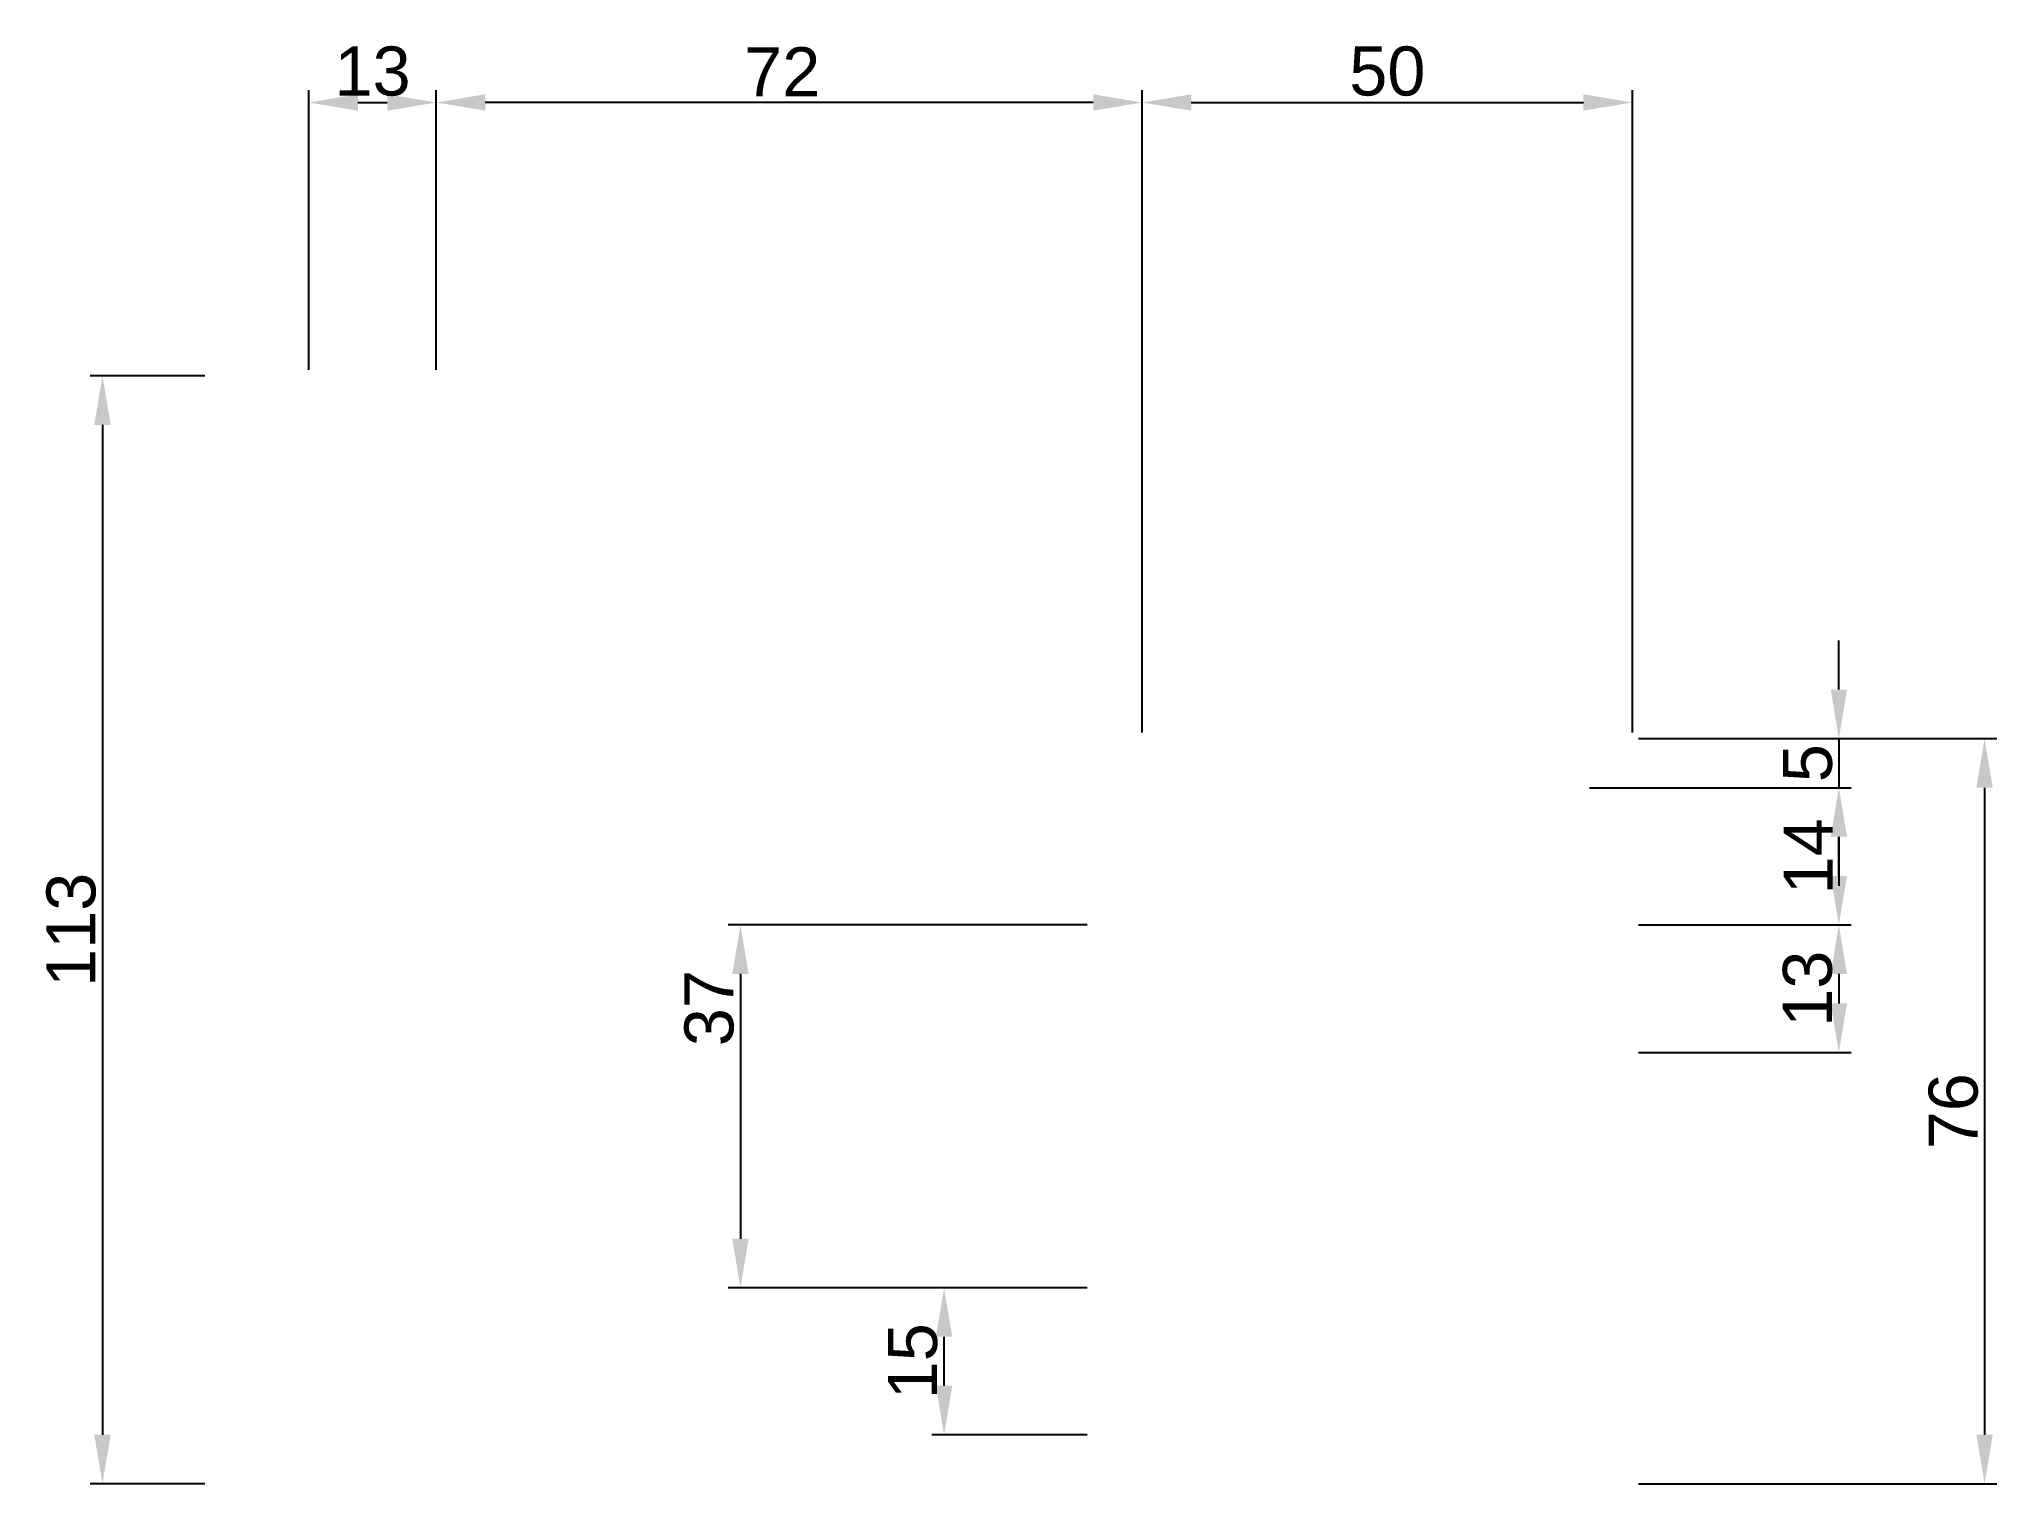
# Model space of a CAD drawing. Extents: x 1620 to 1820, y 1678 to 1825.
import ezdxf

# ---------------------------------------------------------------- set-up
doc = ezdxf.new("R2010")
doc.units = 12
doc.layers.get('0').update_dxf_attribs({"lineweight": 30})
doc.layers.add('cotas', color=7, linetype='Continuous')
doc.styles.get("Standard").update_dxf_attribs({"font": 'ARIAL.TTF'})
doc.dimstyles.new('ISO-5', dxfattribs={"dimtxt": 5, "dimasz": 5, "dimexe": 1.25, "dimexo": 0.625, "dimtad": 1, "dimtxsty": 'Standard', "dimcen": 5, "dimadec": 0, "dimazin": 0, "dimtfac": 1, "dimtmove": 0, "dimatfit": 3, "dimfxl": 1, "dimarcsym": 0})

# ---------------------------------------------------------------- blocks, each defined once
blk = doc.blocks.new('*D7')
at = {"layer": 'cotas', "color": 0, "lineweight": -2}
for p, q in [((1647.79, 1791.5), (1647.79, 1820.01)), ((1660.79, 1791.5), (1660.79, 1820.01)), ((1652.79, 1818.76), (1655.79, 1818.76))]:
    blk.add_line(p, q, dxfattribs=at)
at = {"layer": 'cotas', "color": 0}
for points in [[(1652.79, 1819.6), (1652.79, 1817.93), (1647.79, 1818.76)], [(1655.79, 1819.6), (1655.79, 1817.93), (1660.79, 1818.76)]]:
    blk.add_solid(points, dxfattribs=at)
at = {"layer": 'Defpoints', "color": 0}
for p in [(1660.79, 1818.76), (1647.79, 1790.88), (1660.79, 1790.88)]:
    blk.add_point(p, dxfattribs=at)
at = {"layer": 'cotas', "color": 0, "insert": (1654.29, 1821.94), "char_height": 5, "attachment_point": 5}
blk.add_mtext('13', dxfattribs=at)
blk = doc.blocks.new('*D8')
at = {"layer": 'cotas', "color": 0, "lineweight": -2}
for p, q in [((1660.79, 1792.13), (1660.79, 1820.01)), ((1732.79, 1791.5), (1732.79, 1820.01)), ((1727.79, 1818.76), (1665.79, 1818.76))]:
    blk.add_line(p, q, dxfattribs=at)
at = {"layer": 'cotas', "color": 0}
for points in [[(1665.79, 1819.6), (1665.79, 1817.93), (1660.79, 1818.76)], [(1727.79, 1819.6), (1727.79, 1817.93), (1732.79, 1818.76)]]:
    blk.add_solid(points, dxfattribs=at)
at = {"layer": 'Defpoints', "color": 0}
for p in [(1660.79, 1818.76), (1660.79, 1791.5), (1732.79, 1790.88)]:
    blk.add_point(p, dxfattribs=at)
at = {"layer": 'cotas', "color": 0, "insert": (1696.07, 1821.9), "char_height": 5, "attachment_point": 5}
blk.add_mtext('72', dxfattribs=at)
blk = doc.blocks.new('*D9')
at = {"layer": 'cotas', "color": 0, "lineweight": -2}
for p, q in [((1803.84, 1758.88), (1803.84, 1763.88)), ((1783.42, 1753.88), (1805.09, 1753.88)), ((1803.84, 1753.88), (1803.84, 1748.88)), ((1778.42, 1748.88), (1805.09, 1748.88)), ((1803.84, 1743.88), (1803.84, 1738.88))]:
    blk.add_line(p, q, dxfattribs=at)
at = {"layer": 'cotas', "color": 0}
for points in [[(1803.01, 1758.88), (1804.67, 1758.88), (1803.84, 1753.88)], [(1803.01, 1743.88), (1804.67, 1743.88), (1803.84, 1748.88)]]:
    blk.add_solid(points, dxfattribs=at)
at = {"layer": 'Defpoints', "color": 0}
for p in [(1782.79, 1753.88), (1777.79, 1748.88), (1803.84, 1748.88)]:
    blk.add_point(p, dxfattribs=at)
at = {"layer": 'cotas', "color": 0, "insert": (1800.67, 1751.38), "char_height": 5, "attachment_point": 5, "rotation": 90}
blk.add_mtext('5', dxfattribs=at)
blk = doc.blocks.new('*D10')
at = {"layer": 'cotas', "color": 0, "lineweight": -2}
for p, q in [((1783.42, 1748.88), (1805.09, 1748.88)), ((1803.84, 1739.88), (1803.84, 1743.88)), ((1783.42, 1734.88), (1805.09, 1734.88))]:
    blk.add_line(p, q, dxfattribs=at)
at = {"layer": 'cotas', "color": 0}
for points in [[(1803.01, 1743.88), (1804.67, 1743.88), (1803.84, 1748.88)], [(1803.01, 1739.88), (1804.67, 1739.88), (1803.84, 1734.88)]]:
    blk.add_solid(points, dxfattribs=at)
at = {"layer": 'Defpoints', "color": 0}
for p in [(1782.79, 1748.88), (1803.84, 1748.88), (1782.79, 1734.88)]:
    blk.add_point(p, dxfattribs=at)
at = {"layer": 'cotas', "color": 0, "insert": (1800.71, 1741.88), "char_height": 5, "attachment_point": 5, "rotation": 90}
blk.add_mtext('14', dxfattribs=at)
blk = doc.blocks.new('*D11')
at = {"layer": 'cotas', "color": 0, "lineweight": -2}
for p, q in [((1784.04, 1753.88), (1819.95, 1753.88)), ((1818.7, 1748.88), (1818.7, 1682.88)), ((1783.42, 1677.88), (1819.95, 1677.88))]:
    blk.add_line(p, q, dxfattribs=at)
at = {"layer": 'cotas', "color": 0}
for points in [[(1817.87, 1748.88), (1819.54, 1748.88), (1818.7, 1753.88)], [(1817.87, 1682.88), (1819.54, 1682.88), (1818.7, 1677.88)]]:
    blk.add_solid(points, dxfattribs=at)
at = {"layer": 'Defpoints', "color": 0}
for p in [(1783.42, 1753.88), (1782.79, 1677.88), (1818.7, 1677.88)]:
    blk.add_point(p, dxfattribs=at)
at = {"layer": 'cotas', "color": 0, "insert": (1815.53, 1715.88), "char_height": 5, "attachment_point": 5, "rotation": 90}
blk.add_mtext('76', dxfattribs=at)
blk = doc.blocks.new('*D12')
at = {"layer": 'cotas', "color": 0, "lineweight": -2}
for p, q in [((1637.17, 1790.88), (1625.49, 1790.88)), ((1626.74, 1785.88), (1626.74, 1682.88)), ((1637.17, 1677.88), (1625.49, 1677.88))]:
    blk.add_line(p, q, dxfattribs=at)
at = {"layer": 'cotas', "color": 0}
for points in [[(1625.91, 1785.88), (1627.58, 1785.88), (1626.74, 1790.88)], [(1625.91, 1682.88), (1627.58, 1682.88), (1626.74, 1677.88)]]:
    blk.add_solid(points, dxfattribs=at)
at = {"layer": 'Defpoints', "color": 0}
for p in [(1637.79, 1790.88), (1626.74, 1677.88), (1637.79, 1677.88)]:
    blk.add_point(p, dxfattribs=at)
at = {"layer": 'cotas', "color": 0, "insert": (1623.56, 1734.38), "char_height": 5, "attachment_point": 5, "rotation": 90}
blk.add_mtext('113', dxfattribs=at)
blk = doc.blocks.new('*D13')
at = {"layer": 'cotas', "color": 0, "lineweight": -2}
for p, q in [((1727.17, 1697.88), (1711.33, 1697.88)), ((1712.58, 1687.88), (1712.58, 1692.88)), ((1727.17, 1682.88), (1711.33, 1682.88))]:
    blk.add_line(p, q, dxfattribs=at)
at = {"layer": 'cotas', "color": 0}
for points in [[(1711.75, 1692.88), (1713.41, 1692.88), (1712.58, 1697.88)], [(1711.75, 1687.88), (1713.41, 1687.88), (1712.58, 1682.88)]]:
    blk.add_solid(points, dxfattribs=at)
at = {"layer": 'Defpoints', "color": 0}
for p in [(1712.58, 1697.88), (1727.79, 1697.88), (1727.79, 1682.88)]:
    blk.add_point(p, dxfattribs=at)
at = {"layer": 'cotas', "color": 0, "insert": (1709.4, 1690.38), "char_height": 5, "attachment_point": 5, "rotation": 90}
blk.add_mtext('15', dxfattribs=at)
blk = doc.blocks.new('*D14')
at = {"layer": 'cotas', "color": 0, "lineweight": -2}
for p, q in [((1783.42, 1734.88), (1805.09, 1734.88)), ((1803.84, 1729.88), (1803.84, 1726.88)), ((1783.42, 1721.88), (1805.09, 1721.88))]:
    blk.add_line(p, q, dxfattribs=at)
at = {"layer": 'cotas', "color": 0}
for points in [[(1803.01, 1729.88), (1804.67, 1729.88), (1803.84, 1734.88)], [(1803.01, 1726.88), (1804.67, 1726.88), (1803.84, 1721.88)]]:
    blk.add_solid(points, dxfattribs=at)
at = {"layer": 'Defpoints', "color": 0}
for p in [(1782.79, 1734.88), (1782.79, 1721.88), (1803.84, 1721.88)]:
    blk.add_point(p, dxfattribs=at)
at = {"layer": 'cotas', "color": 0, "insert": (1800.66, 1728.38), "char_height": 5, "attachment_point": 5, "rotation": 90}
blk.add_mtext('13', dxfattribs=at)
blk = doc.blocks.new('*D15')
at = {"layer": 'cotas', "color": 0, "lineweight": -2}
for p, q in [((1727.17, 1734.88), (1690.56, 1734.88)), ((1691.81, 1729.88), (1691.81, 1702.88)), ((1726.54, 1697.88), (1690.56, 1697.88))]:
    blk.add_line(p, q, dxfattribs=at)
at = {"layer": 'cotas', "color": 0}
for points in [[(1690.98, 1729.88), (1692.64, 1729.88), (1691.81, 1734.88)], [(1690.98, 1702.88), (1692.64, 1702.88), (1691.81, 1697.88)]]:
    blk.add_solid(points, dxfattribs=at)
at = {"layer": 'Defpoints', "color": 0}
for p in [(1727.79, 1734.88), (1691.81, 1697.88), (1727.17, 1697.88)]:
    blk.add_point(p, dxfattribs=at)
at = {"layer": 'cotas', "color": 0, "insert": (1688.63, 1726.4), "char_height": 5, "attachment_point": 5, "rotation": 90}
blk.add_mtext('37', dxfattribs=at)
blk = doc.blocks.new('*D16')
at = {"layer": 'cotas', "color": 0, "lineweight": -2}
for p, q in [((1732.79, 1754.5), (1732.79, 1820.01)), ((1782.79, 1754.5), (1782.79, 1820.01)), ((1737.79, 1818.76), (1777.79, 1818.76))]:
    blk.add_line(p, q, dxfattribs=at)
at = {"layer": 'cotas', "color": 0}
for points in [[(1737.79, 1819.6), (1737.79, 1817.93), (1732.79, 1818.76)], [(1777.79, 1819.6), (1777.79, 1817.93), (1782.79, 1818.76)]]:
    blk.add_solid(points, dxfattribs=at)
at = {"layer": 'Defpoints', "color": 0}
for p in [(1782.79, 1818.76), (1732.79, 1753.88), (1782.79, 1753.88)]:
    blk.add_point(p, dxfattribs=at)
at = {"layer": 'cotas', "color": 0, "insert": (1757.79, 1821.94), "char_height": 5, "attachment_point": 5}
blk.add_mtext('50', dxfattribs=at)

msp = doc.modelspace()

# ---------------------------------------------------------------- linework, layer by layer
msp.add_line((1777.792, 1748.877), (1777.792, 1748.877))

# ---------------------------------------------------------------- dimensions: what is measured, and where the dimension line sits
at = {"layer": 'cotas'}
for base, p1, p2, picture, middle in [((1660.792, 1818.762), (1647.792, 1790.877), (1660.792, 1790.877), '*D7', (1654.292, 1818.762)), ((1660.792, 1818.762), (1732.792, 1790.877), (1660.792, 1791.502), '*D8', (1696.071, 1818.762)), ((1782.792, 1818.762), (1732.792, 1753.877), (1782.792, 1753.877), '*D16', (1757.792, 1818.762))]:
    dim = msp.add_linear_dim(base=base, p1=p1, p2=p2, dimstyle='ISO-5', dxfattribs=at)
    dim.commit()
    dim.dimension.update_dxf_attribs({"geometry": picture, "text_midpoint": middle, "dimtype": 160})
for base, p1, p2, picture, middle in [((1626.744, 1677.877), (1637.792, 1790.877), (1637.792, 1677.877), '*D12', (1623.564, 1734.377)), ((1803.841, 1748.877), (1782.792, 1753.877), (1777.792, 1748.877), '*D9', (1800.673, 1751.377)), ((1818.704, 1677.877), (1783.417, 1753.877), (1782.792, 1677.877), '*D11', (1815.527, 1715.877)), ((1803.841, 1748.877), (1782.792, 1734.877), (1782.792, 1748.877), '*D10', (1800.706, 1741.877)), ((1803.841, 1721.877), (1782.792, 1734.877), (1782.792, 1721.877), '*D14', (1800.661, 1728.377))]:
    dim = msp.add_linear_dim(base=base, p1=p1, p2=p2, angle=90, dimstyle='ISO-5', dxfattribs=at)
    dim.commit()
    dim.dimension.update_dxf_attribs({"geometry": picture, "text_midpoint": middle})
for base, p1, p2, picture, middle in [((1691.809, 1697.877), (1727.792, 1734.877), (1727.167, 1697.877), '*D15', (1691.809, 1726.403)), ((1712.579, 1697.877), (1727.792, 1682.877), (1727.792, 1697.877), '*D13', (1712.579, 1690.377))]:
    dim = msp.add_linear_dim(base=base, p1=p1, p2=p2, angle=90, dimstyle='ISO-5', dxfattribs=at)
    dim.commit()
    dim.dimension.update_dxf_attribs({"geometry": picture, "text_midpoint": middle, "dimtype": 160})

doc.saveas('drawing.dxf')
